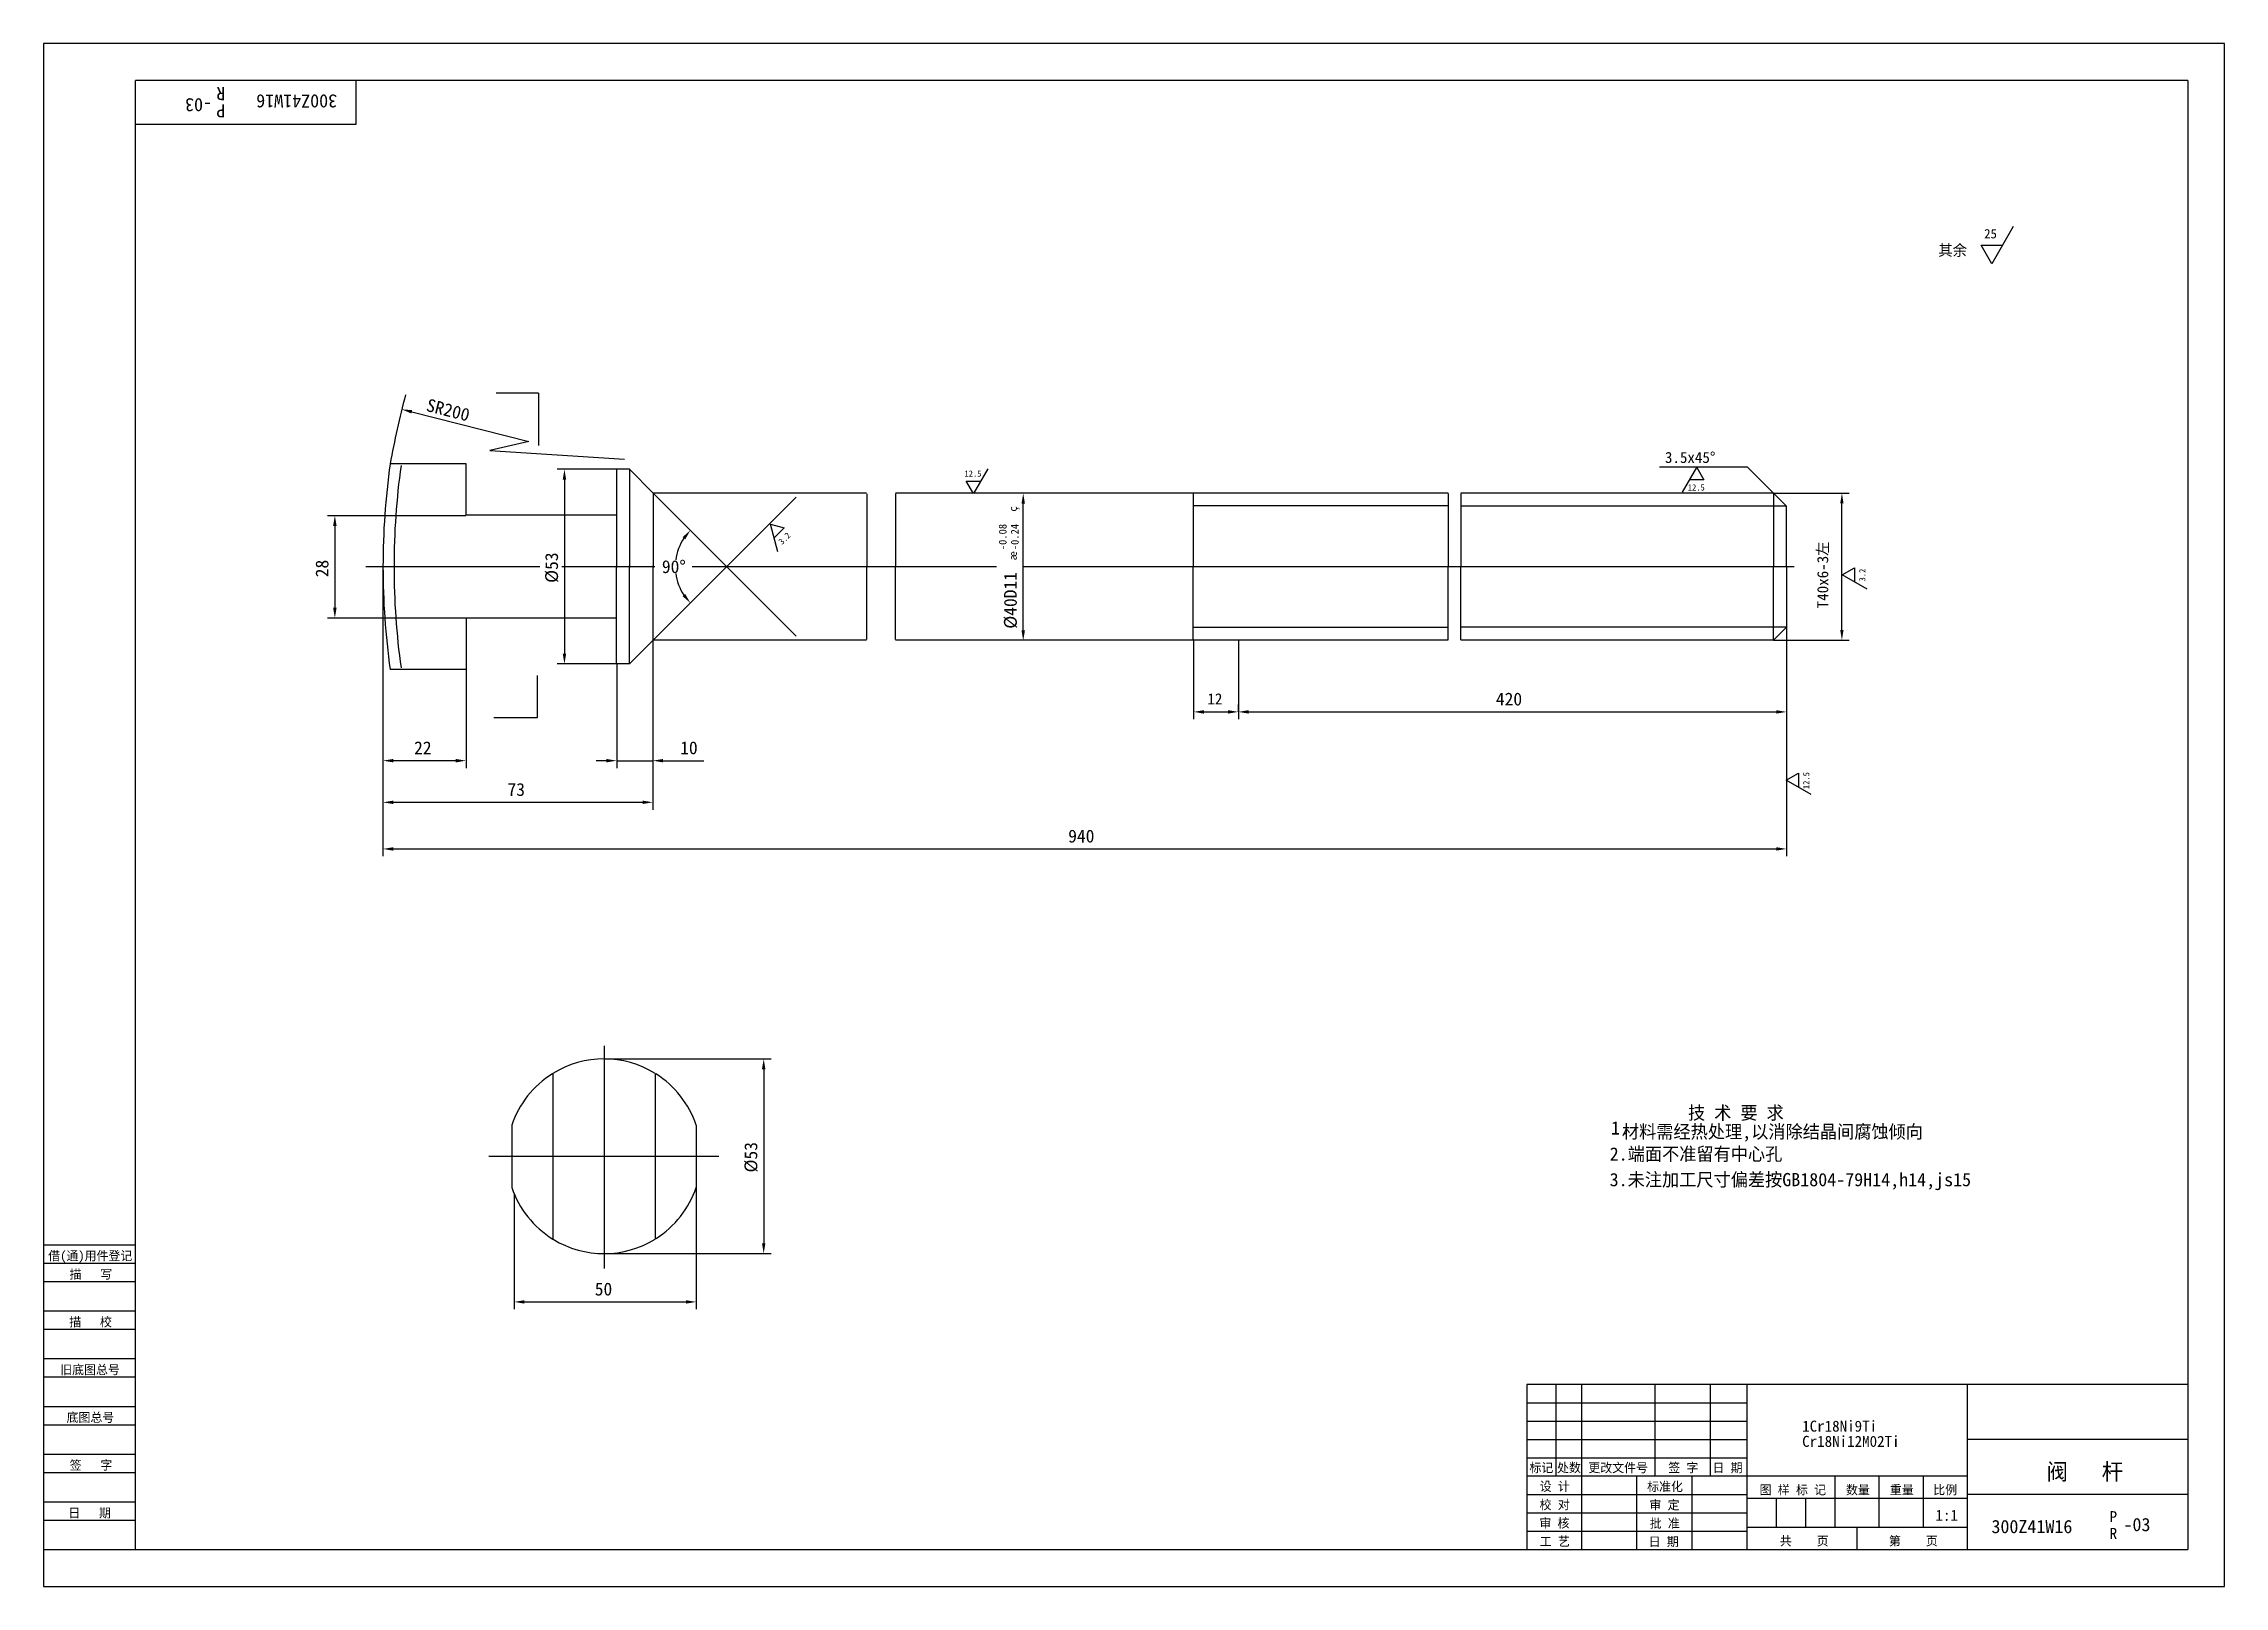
# Model space of a CAD drawing. Header units: metres. Extents: x 0 to 594, y 0 to 420.
import ezdxf

# ---------------------------------------------------------------- set-up
doc = ezdxf.new("R2010")
doc.units = ezdxf.units.M
for name, color, linetype in [('C', 6, 'Continuous'), ('D', 1, 'Continuous'), ('FL', 5, 'Continuous'), ('T', 7, 'Continuous'), ('TL', 4, 'Continuous')]:
    doc.layers.add(name, color=color, linetype=linetype)

# ---------------------------------------------------------------- blocks, each defined once
blk = doc.blocks.new('TUKUN2')
at = {"layer": 'FL'}
for p, q in [((594, 420), (0, 420)), ((0, 420), (0, 0)), ((594, 0), (594, 420)), ((0, 83), (25, 83)), ((0, 75), (25, 75)), ((0, 70), (25, 70)), ((0, 62), (25, 62)), ((0, 57), (25, 57)), ((412, 30), (412, 55)), ((419, 10), (419, 55)), ((439, 30), (439, 55)), ((454, 30), (454, 55)), ((0, 49), (25, 49)), ((404, 50), (464, 50)), ((0, 44), (25, 44)), ((404, 45), (464, 45)), ((0, 36), (25, 36)), ((404, 40), (464, 40)), ((0, 31), (25, 31)), ((404, 35), (464, 35)), ((449, 10), (449, 30)), ((404, 25), (464, 25)), ((0, 23), (25, 23)), ((0, 18), (25, 18)), ((404, 20), (464, 20)), ((404, 15), (464, 15)), ((0, 0), (594, 0))]:
    blk.add_line(p, q, dxfattribs=at)
at = {"layer": 'TL'}
for p, q in [((584, 410), (25, 410)), ((25, 10), (25, 410)), ((85, 410), (85, 398)), ((584, 410), (584, 10)), ((85, 398), (25, 398)), ((0, 93), (25, 93)), ((0, 88), (25, 88)), ((584, 55), (404, 55)), ((404, 55), (404, 10)), ((464, 10), (464, 55)), ((524, 10), (524, 55)), ((584, 40), (524, 40)), ((524, 30), (404, 30)), ((434, 10), (434, 30)), ((488, 16), (488, 30)), ((500, 16), (500, 30)), ((512, 16), (512, 30)), ((464, 24), (524, 24)), ((472, 16), (472, 24)), ((480, 16), (480, 24)), ((584, 25), (524, 25)), ((524, 16), (464, 16)), ((494, 10), (494, 16)), ((0, 10), (584, 10))]:
    blk.add_line(p, q, dxfattribs=at)
at = {"layer": 'T'}
for s, p in [('借(通)用件登记', (1.26, 88.76)), ('描   写', (7.09, 83.76)), ('描   校', (6.98, 70.76)), ('旧底图总号', (4.52, 57.76)), ('底图总号', (6.25, 44.76)), ('签   字', (7.1, 31.76)), ('标记', (404.71, 31.07)), ('处数', (412.22, 31.07)), ('更改文件号', (420.75, 31.07)), ('签 字', (442.53, 31.07)), ('日 期', (454.57, 31.07)), ('校 对', (407.48, 20.99)), ('设 计', (407.5, 25.99)), ('标准化', (436.77, 25.93)), ('审 定', (437.39, 20.93)), ('图 样 标 记', (467.4, 25.04)), ('数量', (490.92, 25.04)), ('重量', (502.88, 25.04)), ('比例', (514.7, 25.04)), ('日   期', (6.72, 18.76)), ('审 核', (407.41, 15.99)), ('批 准', (437.46, 15.93)), ('工 艺', (407.52, 10.99)), ('日 期', (437.18, 10.93)), ('共    页', (472.91, 11.13)), ('第    页', (502.62, 11.13))]:
    blk.add_text(s, height=2.5, dxfattribs=at).set_placement(p)

msp = doc.modelspace()

# ---------------------------------------------------------------- linework, layer by layer
at = {"layer": 'C'}
for p, q in [((224.21, 297.4), (224.21, 277.61)), ((232.04, 297.4), (232.04, 277.61)), ((382.56, 297.53), (382.56, 277.47)), ((386.03, 297.53), (386.03, 277.47)), ((87.8, 277.61), (135.19, 277.61)), ((141.16, 277.61), (166.46, 277.61)), ((176.63, 277.61), (259.58, 277.61)), ((224.21, 257.82), (224.21, 277.61)), ((232.04, 257.82), (232.04, 277.61)), ((266.83, 277.61), (476.81, 277.61)), ((382.56, 257.69), (382.56, 277.75)), ((386.03, 257.69), (386.03, 277.75)), ((152.64, 147.12), (152.64, 86.5)), ((121.3, 117.09), (175.01, 117.09)), ((175.01, 117.09), (183.93, 117.09))]:
    msp.add_line(p, q, dxfattribs=at)
at = {"layer": 'D'}
for p, q in [((536.49, 370.21), (530.64, 360.07)), ((530.64, 360.07), (527.71, 365.14)), ((527.71, 365.14), (533.57, 365.14)), ((100.26, 319.76), (132.12, 311.72)), ((132.12, 311.72), (121.5, 309.21)), ((121.5, 309.21), (158.26, 306.87)), ((156.07, 304.11), (139.86, 304.11)), ((257.16, 304.25), (253.26, 297.49)), ((464.15, 304.68), (440.13, 304.68)), ((446.38, 297.88), (450.28, 304.64)), ((450.28, 304.64), (452.23, 301.26)), ((471.23, 297.61), (464.15, 304.68)), ((141.86, 301.31), (141.86, 253.91)), ((166.07, 297.61), (201.43, 262.25)), ((251.31, 300.87), (255.21, 300.87)), ((253.26, 297.49), (251.31, 300.87)), ((452.23, 301.26), (448.33, 301.26)), ((471.23, 297.61), (491.82, 297.61)), ((115, 291.49), (77.33, 291.49)), ((166.07, 257.61), (201.43, 292.96)), ((201.43, 292.96), (204.96, 296.5)), ((266.83, 260.27), (266.83, 294.75)), ((382.46, 294.18), (313.16, 294.18)), ((474.73, 294.11), (385.96, 294.11)), ((489.82, 260.41), (489.82, 294.81)), ((79.33, 288.69), (79.33, 266.41)), ((197.97, 289.2), (201.74, 288.19)), ((199.99, 281.66), (197.97, 289.2)), ((201.74, 288.19), (198.98, 285.43)), ((92.44, 277.61), (92.44, 222.79)), ((489.91, 275.37), (493.29, 277.32)), ((496.67, 271.46), (489.91, 275.37)), ((493.29, 277.32), (493.29, 273.41)), ((115.07, 263.61), (77.33, 263.61)), ((201.43, 262.25), (204.96, 258.72)), ((165.93, 257.66), (165.93, 222.79)), ((382.46, 261.04), (313.16, 261.04)), ((313.23, 257.48), (313.23, 236.07)), ((325.42, 257.48), (325.42, 236.07)), ((474.73, 261.11), (385.96, 261.11)), ((471.23, 257.61), (491.82, 257.61)), ((474.73, 261.11), (474.73, 236.07)), ((115.07, 249.61), (115.07, 222.79)), ((156.07, 251.11), (139.86, 251.11)), ((156.09, 251.04), (156.09, 222.79)), ((316.03, 238.07), (322.62, 238.07)), ((325.42, 238.07), (325.42, 240.07)), ((328.22, 238.07), (471.93, 238.07)), ((474.73, 236.07), (474.73, 198.76)), ((92.44, 222.79), (92.44, 211.45)), ((112.27, 224.79), (95.24, 224.79)), ((153.29, 224.79), (150.49, 224.79)), ((156.09, 224.79), (165.93, 224.79)), ((165.93, 222.79), (165.93, 211.45)), ((168.73, 224.79), (171.53, 224.79)), ((171.53, 224.79), (179.79, 224.79)), ((474.65, 219.48), (478.03, 221.43)), ((478.03, 221.43), (478.03, 217.53)), ((481.41, 215.58), (474.65, 219.48)), ((92.44, 211.45), (92.44, 198.76)), ((95.24, 213.45), (163.13, 213.45)), ((95.24, 200.76), (471.93, 200.76)), ((152.64, 143.59), (198.14, 143.59)), ((196.14, 140.79), (196.14, 93.39)), ((128.16, 106.94), (128.16, 75.44)), ((177.75, 108.61), (177.75, 75.44)), ((152.64, 90.59), (198.14, 90.59)), ((130.96, 77.44), (174.95, 77.44))]:
    msp.add_line(p, q, dxfattribs=at)
msp.add_lwpolyline([(98.58, 324.37, 0.02), (94.4, 305.61, 0.02)], format="xyb", dxfattribs=at)
for start, end in [(146.47, 172.45), (187.55, 213.53)]:
    msp.add_arc((186.07, 277.61), 14.01, start, end, dxfattribs=at)
for points in [[(100.15, 319.31), (100.38, 320.21), (97.55, 320.45)], [(141.4, 301.31), (142.33, 301.31), (141.86, 304.11)], [(266.36, 294.75), (267.29, 294.75), (266.83, 297.55)], [(489.35, 294.81), (490.28, 294.81), (489.82, 297.61)], [(78.86, 288.69), (79.8, 288.69), (79.33, 291.49)], [(174.03, 285.64), (174.76, 285.05), (176.17, 287.51)], [(174.76, 270.17), (174.03, 269.58), (176.17, 267.71)], [(78.86, 266.41), (79.8, 266.41), (79.33, 263.61)], [(266.36, 260.27), (267.29, 260.27), (266.83, 257.47)], [(489.35, 260.41), (490.28, 260.41), (489.82, 257.61)], [(141.4, 253.91), (142.33, 253.91), (141.86, 251.11)], [(316.03, 238.53), (316.03, 237.6), (313.23, 238.07)], [(322.62, 238.53), (322.62, 237.6), (325.42, 238.07)], [(328.22, 238.53), (328.22, 237.6), (325.42, 238.07)], [(471.93, 238.53), (471.93, 237.6), (474.73, 238.07)], [(95.24, 225.25), (95.24, 224.32), (92.44, 224.79)], [(112.27, 225.25), (112.27, 224.32), (115.07, 224.79)], [(153.29, 225.25), (153.29, 224.32), (156.09, 224.79)], [(168.73, 225.25), (168.73, 224.32), (165.93, 224.79)], [(95.24, 213.92), (95.24, 212.99), (92.44, 213.45)], [(163.13, 213.92), (163.13, 212.99), (165.93, 213.45)], [(95.24, 201.23), (95.24, 200.3), (92.44, 200.76)], [(471.93, 201.23), (471.93, 200.3), (474.73, 200.76)], [(195.67, 140.79), (196.6, 140.79), (196.14, 143.59)], [(195.67, 93.39), (196.6, 93.39), (196.14, 90.59)], [(130.96, 77.91), (130.96, 76.97), (128.16, 77.44)], [(174.95, 77.91), (174.95, 76.97), (177.75, 77.44)]]:
    msp.add_solid(points, dxfattribs=at)
at = {"layer": 'TL'}
for p, q in [((134.76, 324.88), (123.24, 324.88)), ((134.76, 324.88), (134.76, 310.59)), ((115.07, 305.61), (94.4, 305.61)), ((115.07, 291.61), (115.07, 305.61)), ((156.07, 304.11), (156.07, 291.61)), ((159.57, 304.11), (156.07, 304.11)), ((159.57, 304.11), (159.57, 277.42)), ((166.07, 297.61), (159.57, 304.11)), ((224.17, 297.61), (166.07, 297.61)), ((166.07, 297.61), (166.07, 277.42)), ((314.8, 297.61), (232.08, 297.61)), ((313.12, 297.53), (313.12, 277.47)), ((382.56, 297.61), (314.8, 297.61)), ((471.23, 297.61), (386.05, 297.61)), ((471.23, 297.61), (471.23, 277.63)), ((474.73, 294.11), (471.23, 297.61)), ((156.07, 291.61), (115.07, 291.61)), ((156.07, 291.61), (156.07, 277.42)), ((474.73, 277.61), (474.73, 294.11)), ((156.07, 263.61), (156.07, 277.8)), ((159.57, 251.11), (159.57, 277.8)), ((166.07, 257.61), (166.07, 277.8)), ((313.12, 257.69), (313.12, 277.75)), ((471.23, 257.61), (471.23, 277.58)), ((474.73, 277.61), (474.73, 261.11)), ((156.07, 263.61), (115.07, 263.61)), ((115.07, 263.61), (115.07, 249.61)), ((156.07, 251.11), (156.07, 263.61)), ((166.07, 257.61), (159.57, 251.11)), ((224.17, 257.61), (166.07, 257.61)), ((314.8, 257.61), (232.08, 257.61)), ((382.56, 257.61), (314.8, 257.61)), ((471.23, 257.61), (386.05, 257.61)), ((474.73, 261.11), (471.23, 257.61)), ((115.07, 249.61), (94.4, 249.61)), ((159.57, 251.11), (156.07, 251.11)), ((134.46, 248), (134.46, 236.42)), ((134.46, 236.42), (122.59, 236.42)), ((138.68, 139.61), (138.68, 94.56)), ((166.6, 139.61), (166.6, 94.56)), ((127.53, 125.57), (127.53, 108.61)), ((177.75, 125.57), (177.75, 108.61))]:
    msp.add_line(p, q, dxfattribs=at)
for centre, radius, start, end in [((292.44, 277.72), 200, 171.99, 180.03), ((292.44, 277.72), 197, 171.99, 180.03), ((292.44, 277.49), 200, 179.97, 188.01), ((292.44, 277.49), 197, 179.97, 188.01), ((152.64, 117.09), 26.5, 58.21, 121.79), ((152.64, 117.09), 26.5, 122.06, 161.34), ((152.64, 117.09), 26.5, 18.66, 57.78), ((152.64, 117.09), 26.5, 198.66, 238.21), ((152.64, 117.09), 26.5, 302.33, 341.34), ((152.64, 117.09), 26.5, 238.57, 301.79)]:
    msp.add_arc(centre, radius, start, end, dxfattribs=at)

# ---------------------------------------------------------------- block references
at = {"layer": 'D'}
msp.add_blockref('TUKUN2', (0, 0), dxfattribs=at)

# ---------------------------------------------------------------- texts
for s, height, rotation, p in [('-03', 3.6, 180, (45.87, 405.11)), ('R', 3.6, 180, (49.5, 408.21)), ('300Z41W16', 3.6, 180, (79.95, 406.14)), ('P', 3.6, 180, (49.5, 403.5)), ('SR200', 3.5, 345.83, (103.99, 320.03)), ('%%231', 2.1, 90, (265.08, 292.6)), ('3.2', 1.7, 45, (201.17, 283.48)), ('-0.08', 2.1, 90, (262.28, 282.1)), ('-0.24', 2.1, 90, (265.57, 282.1)), ('28', 3.5, 90, (77.58, 274.72)), ('%%c53', 3.5, 90, (140.11, 273.19)), ('%%230', 2.1, 90, (265.08, 279.3)), ('T40x6-3左', 3, 90, (486.09, 266.27)), ('%%c40D11', 3.5, 90, (265.08, 260.71)), ('3.2', 1.7, 90, (496.22, 273.59)), ('12.5', 1.7, 90, (480.96, 217.05)), ('%%C53', 3.5, 90, (194.39, 112.67))]:
    msp.add_text(s, height=height, rotation=rotation, dxfattribs=at).set_placement(p)
for s, height, p in [('25', 2.55, (528.57, 366.98)), ('其余', 3, (516.09, 362.26)), ('3.5x45%%d', 3, (441.62, 305.85)), ('12.5', 1.7, (250.83, 302.1)), ('12.5', 1.7, (447.85, 298.33)), ('90%%d', 3.5, (168.4, 275.86)), ('12', 3, (317, 240.13)), ('420', 3.5, (395.57, 239.82)), ('22', 3.5, (100.92, 226.54)), (' 10', 3.5, (171.01, 226.54)), ('73', 3.5, (126.35, 215.2)), ('940', 3.5, (279.08, 202.51)), ('技 术 要 求', 3.6, (447.91, 127.13)), ('1.', 3.6, (426.92, 123.01)), ('材料需经热处理,以消除结晶间腐蚀倾向', 3.6, (429.89, 121.99)), ('2.端面不准留有中心孔', 3.6, (426.57, 115.92)), ('3.未注加工尺寸偏差按GB1804-79H14,h14,js15', 3.6, (426.56, 108.94)), ('50', 3.5, (150.12, 79.19)), ('1Cr18Ni9Ti', 3, (479, 42.12)), ('Cr18Ni12M02Ti', 3, (479, 37.98)), ('阀   杆', 4.5, (545.56, 28.98)), ('1:1', 3, (515.31, 17.86)), ('300Z41W16', 3.6, (530.55, 14.49)), ('P', 3, (562.75, 17.48)), ('-03', 3.6, (566.51, 15.03)), ('R', 3, (562.75, 12.91))]:
    msp.add_text(s, height=height, dxfattribs=at).set_placement(p)

doc.saveas('drawing.dxf')
